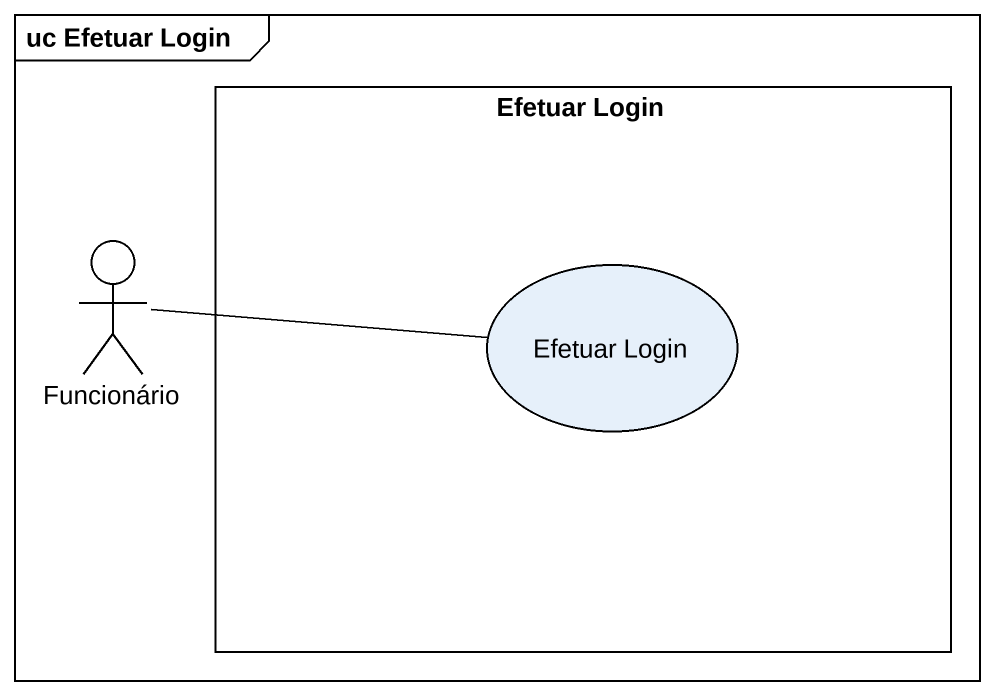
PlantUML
@startuml
mainframe uc Efetuar Login
rectangle "Efetuar Login" as Efetuar_Login {
  usecase "Efetuar Login" as Efetuar_Login_2
}
actor Funcionário
Funcionário -right- Efetuar_Login_2
@enduml
